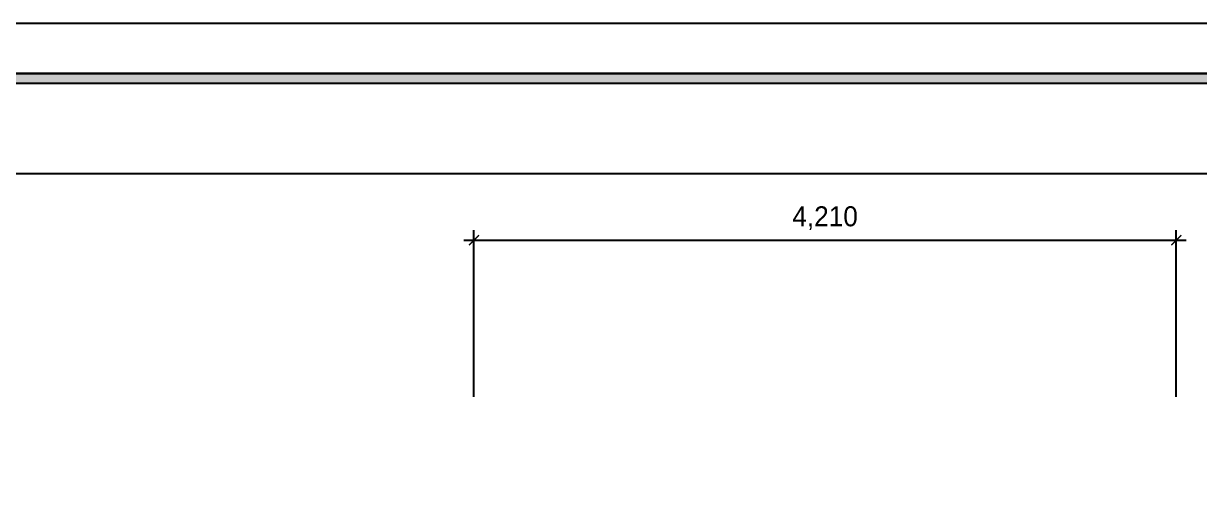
# Model space of a CAD drawing. Header units: inches. Extents: x 3778 to 56227, y -16914 to 35091.
# Drawn here: x 32700 to 39749, y 18749 to 21615 of the extents above; entities that cross this region are included whole.
import ezdxf
from ezdxf.enums import TextEntityAlignment as Align

# ---------------------------------------------------------------- set-up
doc = ezdxf.new("R2010")
doc.units = ezdxf.units.IN
doc.header["$LTSCALE"] = 100
doc.header["$MEASUREMENT"] = 0
doc.header["$PDSIZE"] = 700.071425
for name, color, linetype in [('07-DIM WAL', 5, 'Continuous'), ('F-SYM', 7, 'Continuous'), ('FORM(YOURNAME)-11', 1, 'Continuous')]:
    doc.layers.add(name, color=color, linetype=linetype)
doc.styles.add('HY 울릉도 L', font='')
doc.styles.add('YOURNAME', font='HY울릉도M.TTF')
doc.styles.get('HY 울릉도 L').set_extended_font_data('HY울릉도L')
doc.dimstyles.new('60', dxfattribs={"dimscale": 60, "dimtxt": 2, "dimasz": 1, "dimexe": 1, "dimexo": 1, "dimgap": 1, "dimtad": 1, "dimdec": 0, "dimrnd": 0.05, "dimdsep": 46, "dimlunit": 6, "dimtxsty": 'HY 울릉도 L', "dimblk": 'ARCHTICK', "dimcen": 2.5, "dimdle": 1, "dimclrd": 133, "dimclre": 133, "dimclrt": 30, "dimadec": 0, "dimazin": 0, "dimtfac": 1, "dimtdec": 0, "dimtix": 1, "dimtmove": 2, "dimatfit": 3, "dimldrblk": 'ARCHTICK', "dimfxl": 0, "dimlwd": -1, "dimlwe": -1, "dimarcsym": 0})

# ---------------------------------------------------------------- blocks, each defined once
blk = doc.blocks.new('FORM-PLAN')
at = {"layer": 'FORM(YOURNAME)-11'}
h = blk.add_hatch(color=256, dxfattribs=at)
h.dxf.hatch_style = 1
h.paths.add_polyline_path([(-71444, 55115), (10556, 55115), (10556, 54915), (-71444, 54915)])
h.paths.add_polyline_path([(-71444, -2085), (10556, -2085), (10556, -2285), (-71444, -2285)])
at = {"layer": 'Defpoints', "color": 158}
for points in [[(-71444, -2285), (10556, -2285), (10556, 55115), (-71444, 55115)], [(-69444, 53115), (-64, 53115), (-64, 1215), (-69444, 1215)]]:
    blk.add_lwpolyline(points, close=True, dxfattribs=at)
at = {"layer": 'FORM(YOURNAME)-11', "color": 250}
blk.add_lwpolyline([(-72444, -3285), (11556, -3285), (11556, 56115), (-72444, 56115)], close=True, dxfattribs=at)
at = {"layer": 'FORM(YOURNAME)-11'}
blk.add_lwpolyline([(-71444, 55115), (10556, 55115), (10556, 54915), (-71444, 54915)], close=True, dxfattribs=at)
at = {"layer": 'FORM(YOURNAME)-11', "color": 3, "style": 'YOURNAME'}
for tag, height, p in [('1', 450, (9905, 18188)), ('2', 450, (9905, 17544)), ('3', 450, (9905, 16257)), ('4', 450, (9905, 14326)), ('5', 515, (9905, 12009)), ('6', 515, (9905, 9757)), ('7', 515, (9905, 7504)), ('8', 515, (9905, 5252)), ('9', 515, (9905, 2999)), ('10', 515, (5655, 811)), ('11', 515, (9905, 747)), ('12', 515, (5655, -1441)), ('13', 515, (9905, -1441))]:
    blk.add_attdef(tag, text='', height=height, dxfattribs=at).set_placement(p, align=Align.MIDDLE_RIGHT)
blk = doc.blocks.new('*U630')
at = {"layer": 'F-SYM', "xscale": 0.3, "yscale": 0.3, "zscale": 0.3}
blk.add_blockref('FORM-PLAN', (51911.1, 4780.9), dxfattribs=at)
blk = doc.blocks.new('_ArchTick')
at = {"color": 0, "linetype": 'ByBlock', "const_width": 0.15}
blk.add_lwpolyline([(-0.5, -0.5), (0.5, 0.5)], dxfattribs=at)
blk = doc.blocks.new('*D157')
at = {"layer": '07-DIM WAL', "color": 133}
for p, q in [((35399.8, 19377.4), (35399.8, 20376.4)), ((39609.8, 19377.4), (39609.8, 20376.4)), ((35339.8, 20316.4), (39669.8, 20316.4))]:
    blk.add_line(p, q, dxfattribs=at)
at = {"layer": 'Defpoints', "color": 0}
for p in [(39609.8, 20316.4), (35399.8, 19317.4), (39609.8, 19317.4)]:
    blk.add_point(p, dxfattribs=at)
at = {"layer": '07-DIM WAL', "color": 133, "xscale": 60, "yscale": 60, "zscale": 60, "rotation": 180}
blk.add_blockref('_ArchTick', (35399.8, 20316.4), dxfattribs=at)
at = {"layer": '07-DIM WAL', "color": 133, "xscale": 60, "yscale": 60, "zscale": 60}
blk.add_blockref('_ArchTick', (39609.8, 20316.4), dxfattribs=at)
at = {"layer": '07-DIM WAL', "color": 30, "insert": (37504.8, 20448.3), "char_height": 120, "attachment_point": 5, "style": 'HY 울릉도 L'}
blk.add_mtext('4,210', dxfattribs=at)

msp = doc.modelspace()

# ---------------------------------------------------------------- block references
at = {"layer": '07-DIM WAL'}
msp.add_blockref('*U630', (0, 0), dxfattribs=at)

# ---------------------------------------------------------------- dimensions: what is measured, and where the dimension line sits
dim = msp.add_linear_dim(base=(39609.8, 20316.4), p1=(35399.8, 19317.4), p2=(39609.8, 19317.4), dimstyle='60', dxfattribs=at)
dim.commit()
dim.dimension.update_dxf_attribs({"geometry": '*D157', "text_midpoint": (37504.8, 20448.3)})

doc.saveas('drawing.dxf')
